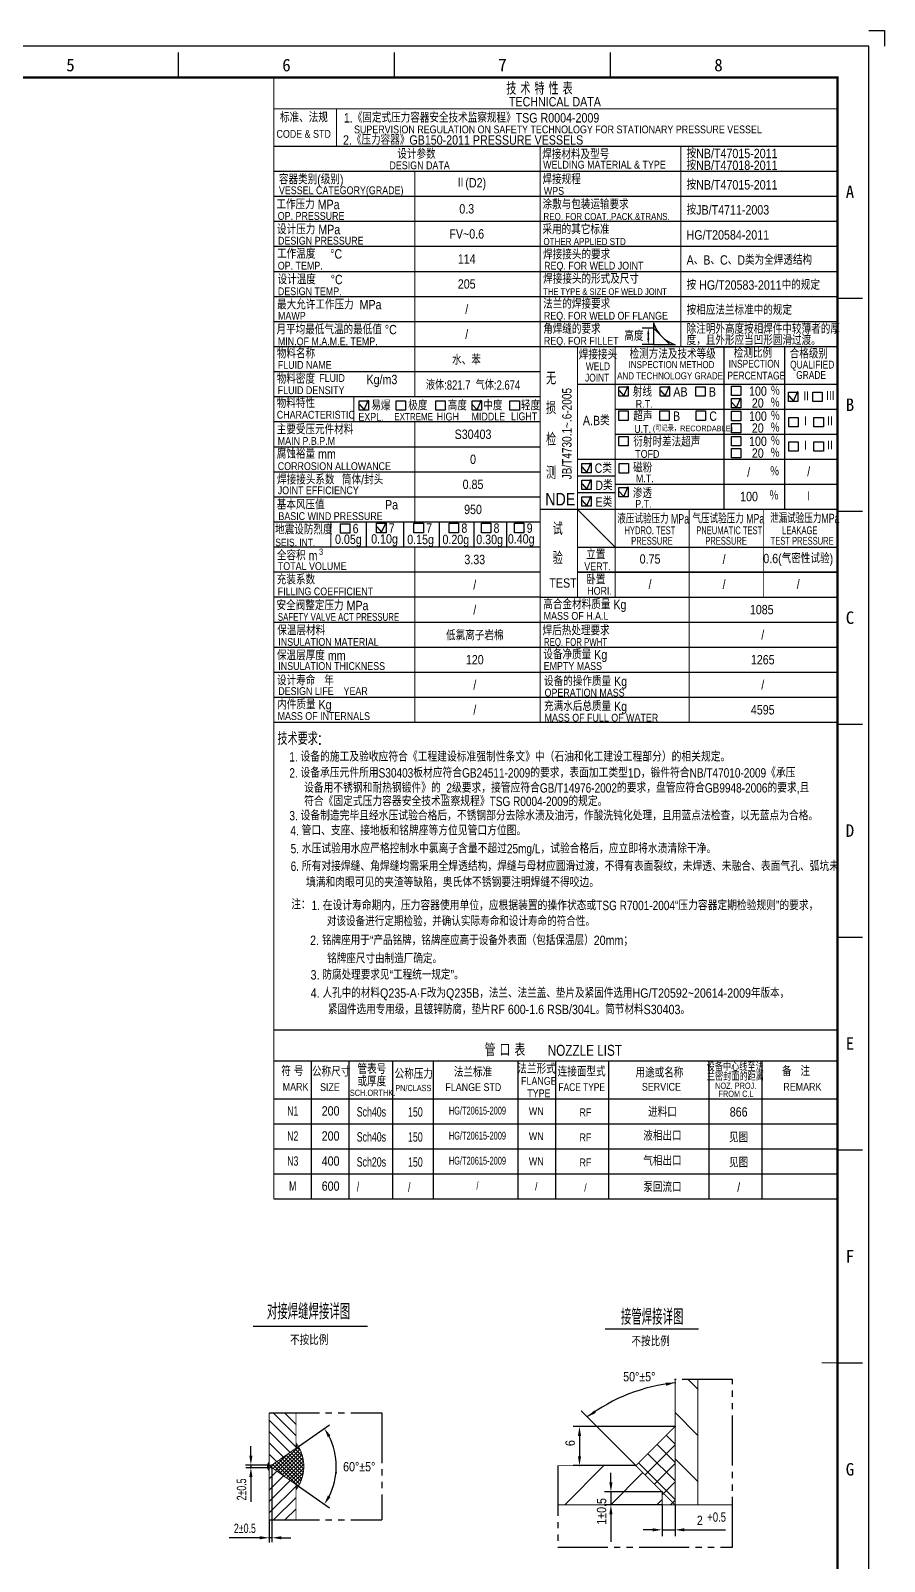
# Model space of a CAD drawing. Header units: millimetres. Extents: x 62822 to 63431, y -21038 to -20182.
# Drawn here: x 63158.1 to 63430.9, y -20671.4 to -20182.5 of the extents above; entities that cross this region are included whole.
import ezdxf
from ezdxf.enums import TextEntityAlignment as Align

# ---------------------------------------------------------------- set-up
doc = ezdxf.new("R2010")
doc.units = ezdxf.units.MM
doc.linetypes.add('DIVIDE-M', pattern=[26, 16, -2, 2, -2, 2, -2])
doc.layers.get('0').update_dxf_attribs({"color": 4})
for name, color, linetype in [('2', 1, 'Continuous'), ('_TCC_BORDER', 7, 'Continuous'), ('CDR_DWG1', 1, 'Continuous'), ('CDR_DWG2', 2, 'Continuous'), ('CDR_DWG4', 3, 'DIVIDE-M'), ('DIM', 4, 'Continuous'), ('TXT', 4, 'Continuous')]:
    doc.layers.add(name, color=color, linetype=linetype)
doc.styles.add('_win_tcc_fshz', font='SIMFANG.TTF', dxfattribs={"width": 0.9})
doc.styles.add('HZ', font='tcc_simp.shx', dxfattribs={"width": 0.85, "bigfont": 'tcc_hzdx.shx'})
doc.styles.add('HZD', font='tcc_simp.shx', dxfattribs={"width": 0.85, "bigfont": 'tcc_hzdx.shx'})
doc.styles.add('SBHZ', font='tcc_simp.shx', dxfattribs={"width": 0.85, "bigfont": 'tcc_hzdx.shx'})

# ---------------------------------------------------------------- blocks, each defined once
blk = doc.blocks.new('_TCCDWGBORDER01V2A100_594x841')
at = {"color": 7, "linetype": 'Continuous'}
for p, q in [((373.5, 831), (373.5, 839)), ((442.5, 831), (442.5, 839)), ((511.5, 831), (511.5, 839)), ((584, 760.5), (592, 760.5)), ((584, 692.5), (592, 692.5)), ((584, 624.5), (592, 624.5)), ((584, 556.5), (592, 556.5)), ((584, 488.5), (592, 488.5)), ((584, 420.5), (592, 420.5))]:
    blk.add_line(p, q, dxfattribs=at)
blk.add_lwpolyline([(594, 846), (599, 846), (599, 841)], dxfattribs=at)
blk.add_lwpolyline([(0, 0), (594, 0), (594, 841), (0, 841)], close=True, dxfattribs=at)
at = {"color": 4, "linetype": 'Continuous', "const_width": 0.8}
blk.add_lwpolyline([(25, 10), (584, 10), (584, 831), (25, 831)], close=True, dxfattribs=at)
at = {"color": 4, "linetype": 'Continuous', "const_width": 0.4}
blk.add_lwpolyline([(579, 420.5), (592, 420.5)], dxfattribs=at)
at = {"color": 7, "style": '_win_tcc_fshz'}
for s, p in [('5', (339, 835)), ('6', (408, 835)), ('7', (477, 835)), ('8', (546, 835)), ('A', (588, 794.5)), ('B', (588, 726.5)), ('C', (588, 658.5)), ('D', (588, 590.5)), ('E', (588, 522.5)), ('F', (588, 454.5)), ('G', (588, 386.5))]:
    blk.add_text(s, height=4, dxfattribs=at).set_placement(p, align=Align.MIDDLE_CENTER)
at = {"color": 1, "style": '_win_tcc_fshz', "flags": 8}
for tag, p in [('CODE_MARK', (20, 10)), ('FILE_NAME', (-6, 0))]:
    blk.add_attdef(tag, p, '', height=4, rotation=90, dxfattribs=at)
blk.add_attdef('USER_NAME', (0, -10), '', height=4, dxfattribs=at)
at = {"color": 1, "style": '_win_tcc_fshz', "flags": 9}
blk.add_attdef('BORDER_SIZE', text='', height=4, dxfattribs=at).set_placement((594, -10), align=Align.RIGHT)

msp = doc.modelspace()

# ---------------------------------------------------------------- linework, layer by layer
for p, q in [((63332.87, -20335.5), (63344.87, -20347.5)), ((63235.87, -20501.64), (63415.87, -20501.64)), ((63415.87, -20511.64), (63235.87, -20511.64)), ((63247.87, -20555.64), (63247.87, -20511.64)), ((63259.87, -20555.64), (63259.87, -20511.64)), ((63273.87, -20555.64), (63273.87, -20511.64)), ((63286.87, -20555.64), (63286.87, -20511.64)), ((63313.87, -20555.64), (63313.87, -20511.64)), ((63325.87, -20555.64), (63325.87, -20511.64)), ((63342.87, -20555.64), (63342.87, -20511.64)), ((63374.87, -20555.64), (63374.87, -20511.64)), ((63391.87, -20555.64), (63391.87, -20511.64)), ((63235.87, -20523.64), (63415.87, -20523.64)), ((63235.87, -20531.64), (63415.87, -20531.64)), ((63235.87, -20539.64), (63415.87, -20539.64)), ((63235.87, -20547.64), (63415.87, -20547.64)), ((63235.87, -20555.64), (63415.87, -20555.64)), ((63368.2, -20613.34), (63371.3, -20616.44)), ((63242.91, -20634.89), (63234.38, -20626.36)), ((63235.64, -20624), (63242.91, -20631.27)), ((63242.91, -20627.65), (63239.26, -20624)), ((63334.02, -20623.35), (63351.51, -20640.84)), ((63371.3, -20631.17), (63364.01, -20623.88)), ((63234.38, -20629.98), (63241, -20636.6)), ((63242.96, -20635.23), (63253.6, -20627.78)), ((63363.94, -20628.34), (63331.47, -20628.34)), ((63333.47, -20631.34), (63333.47, -20637.83)), ((63364.01, -20633.94), (63361.2, -20631.14)), ((63228.5, -20637.64), (63228.5, -20634.64)), ((63238.87, -20638.09), (63234.38, -20633.6)), ((63243.6, -20634.97), (63236.32, -20642.25)), ((63237.03, -20642.75), (63244, -20635.78)), ((63244.4, -20636.6), (63237.74, -20643.25)), ((63245.28, -20641.84), (63240.43, -20637)), ((63241.14, -20636.5), (63245.35, -20640.71)), ((63245.09, -20639.24), (63241.85, -20636)), ((63242.56, -20635.51), (63244.83, -20637.77)), ((63242.91, -20634.46), (63243.21, -20634.16)), ((63243.96, -20635.7), (63242.91, -20634.65)), ((63364.01, -20634.22), (63354.45, -20643.78)), ((63364.01, -20645.73), (63355.31, -20637.03)), ((63358.26, -20634.09), (63364.01, -20639.84)), ((63234.32, -20640.64), (63226.82, -20640.64)), ((63234.32, -20641.49), (63226.91, -20641.49)), ((63228.5, -20640.64), (63228.5, -20641.49)), ((63234.38, -20640.58), (63233.77, -20641.18)), ((63234.38, -20641.81), (63233.77, -20641.2)), ((63234.38, -20640.6), (63233.97, -20640.19)), ((63234.38, -20641.78), (63234.06, -20642.11)), ((63234.38, -20637.22), (63236.74, -20639.58)), ((63235.37, -20641.59), (63234.42, -20640.64)), ((63236.2, -20639.96), (63234.67, -20641.49)), ((63235.23, -20641.49), (63235.23, -20665.29)), ((63235.46, -20640.48), (63239.39, -20644.41)), ((63235.61, -20641.76), (63240.23, -20637.14)), ((63243.52, -20647.33), (63236.17, -20639.98)), ((63236.88, -20639.48), (63243.92, -20646.52)), ((63244.31, -20645.71), (63237.59, -20638.99)), ((63238.3, -20638.49), (63244.71, -20644.89)), ((63238.45, -20643.75), (63244.77, -20637.43)), ((63244.91, -20643.89), (63239.01, -20637.99)), ((63244.95, -20638.45), (63239.16, -20644.24)), ((63239.72, -20637.5), (63245.09, -20642.87)), ((63239.87, -20644.74), (63245.13, -20639.48)), ((63245.32, -20640.5), (63240.58, -20645.24)), ((63241.29, -20645.73), (63245.3, -20641.73)), ((63341.24, -20640.84), (63328.74, -20653.34)), ((63351.45, -20640.83), (63331.47, -20640.83)), ((63352.36, -20639.98), (63364.01, -20651.62)), ((63357.39, -20646.72), (63364.01, -20640.11)), ((63364.01, -20638.61), (63371.3, -20645.9)), ((63228.5, -20644.49), (63228.5, -20647.49)), ((63236.82, -20642.6), (63234.38, -20645.04)), ((63234.38, -20648.66), (63238.95, -20644.09)), ((63241.08, -20645.58), (63234.38, -20652.28)), ((63245.04, -20643.19), (63242, -20646.23)), ((63242.71, -20646.73), (63244.77, -20644.66)), ((63343.47, -20653.34), (63353.74, -20643.07)), ((63343.51, -20646.17), (63343.51, -20643.17)), ((63364.01, -20646), (63359.84, -20650.17)), ((63228.5, -20647.49), (63228.5, -20652.42)), ((63234.38, -20655.9), (63242.91, -20647.37)), ((63242.91, -20650.99), (63235.77, -20658.13)), ((63243.72, -20646.92), (63242.91, -20647.73)), ((63242.91, -20647.92), (63243.13, -20648.14)), ((63242.96, -20646.91), (63253.6, -20654.36)), ((63359.78, -20649.17), (63341.51, -20649.17)), ((63343.51, -20649.17), (63343.51, -20653.34)), ((63359.84, -20651.7), (63358.2, -20653.34)), ((63239.39, -20658.13), (63242.91, -20654.61)), ((63359.78, -20653.34), (63341.51, -20653.34)), ((63343.51, -20656.34), (63343.51, -20665.13)), ((63359.84, -20653.4), (63359.84, -20663.34)), ((63362.56, -20653.34), (63364.01, -20651.9)), ((63364.01, -20653.4), (63364.01, -20663.34)), ((63234.38, -20658.13), (63234.38, -20665.38)), ((63356.84, -20661.34), (63353.84, -20661.34)), ((63359.84, -20661.34), (63364.01, -20661.34)), ((63367.01, -20661.34), (63370.01, -20661.34)), ((63370.01, -20661.34), (63371.8, -20661.34)), ((63371.8, -20661.34), (63380.07, -20661.34)), ((63231.33, -20663.87), (63221.61, -20663.87)), ((63235.23, -20663.87), (63234.33, -20663.87)), ((63238.23, -20663.87), (63241.23, -20663.87))]:
    msp.add_line(p, q)
for centre, radius, start, end in [((63370.25, -20671.85), 57.85, 96.1916, 126.3729), ((63234.62, -20641.07), 21.17, 333.1262, 26.8736)]:
    msp.add_arc(centre, radius, start, end)
for p in [(63364.01, -20613.34), (63364.01, -20614.34), (63364.01, -20628.34), (63242.91, -20635.26), (63228.5, -20641.49), (63235.23, -20640.64), (63235.23, -20641.49), (63235.23, -20641.49), (63333.47, -20640.83), (63351.51, -20640.83), (63351.51, -20640.84), (63255.69, -20643.13), (63242.91, -20646.87), (63359.84, -20649.17), (63359.84, -20649.17), (63343.51, -20653.34), (63359.84, -20653.34), (63359.84, -20653.34), (63364.01, -20653.34), (63364.01, -20653.34), (63364.01, -20661.34), (63234.33, -20663.87)]:
    msp.add_point(p)
for points in [[(63360.96, -20614.36), (63361.14, -20615.34), (63364.01, -20614.34)], [(63338.71, -20624.01), (63338.15, -20623.18), (63335.94, -20625.27)], [(63253.08, -20631.75), (63253.94, -20631.24), (63251.96, -20628.92)], [(63332.97, -20631.34), (63333.97, -20631.34), (63333.47, -20628.34)], [(63229, -20637.64), (63228, -20637.64), (63228.5, -20640.64)], [(63228, -20644.49), (63229, -20644.49), (63228.5, -20641.49)], [(63333.97, -20637.83), (63332.97, -20637.83), (63333.47, -20640.83)], [(63344.01, -20646.17), (63343.01, -20646.17), (63343.51, -20649.17)], [(63253.94, -20650.89), (63253.08, -20650.38), (63251.96, -20653.21)], [(63343.01, -20656.34), (63344.01, -20656.34), (63343.51, -20653.34)], [(63356.84, -20660.84), (63356.84, -20661.84), (63359.84, -20661.34)], [(63367.01, -20661.84), (63367.01, -20660.84), (63364.01, -20661.34)], [(63231.33, -20663.37), (63231.33, -20664.37), (63234.33, -20663.87)], [(63238.23, -20664.37), (63238.23, -20663.37), (63235.23, -20663.87)]]:
    msp.add_solid(points)
at = {"layer": '2', "const_width": 0.3}
for points in [[(63364.01, -20653.34), (63364.01, -20613.34)], [(63371.3, -20653.34), (63371.3, -20613.34)], [(63234.38, -20624), (63234.38, -20640.64)], [(63242.91, -20635.26), (63242.91, -20624)], [(63351.51, -20640.84), (63364.01, -20628.34)], [(63235.23, -20640.64), (63242.91, -20635.26)], [(63234.38, -20640.64), (63235.23, -20640.64)], [(63234.38, -20641.49), (63234.38, -20640.64)], [(63234.38, -20641.49), (63235.23, -20641.49)], [(63234.38, -20658.13), (63234.38, -20641.49)], [(63235.23, -20641.49), (63242.91, -20646.87)], [(63351.51, -20640.84), (63326.51, -20640.84)], [(63359.84, -20649.17), (63351.51, -20640.84)], [(63242.91, -20646.87), (63242.91, -20658.13)], [(63352.82, -20642.15), (63364.01, -20653.34)], [(63359.84, -20653.34), (63359.84, -20649.17)], [(63326.51, -20653.34), (63359.84, -20653.34)], [(63326.51, -20653.34), (63382.3, -20653.34)]]:
    msp.add_lwpolyline(points, dxfattribs=at)
for points in [[(63242.91, -20648.58, 0.333333), (63242.91, -20633.56, 0.333333)], [(63234.38, -20639.61, 0.419134), (63234.38, -20642.52, 0.419134)]]:
    msp.add_lwpolyline(points, format="xyb", dxfattribs=at)
at = {"layer": 'CDR_DWG1'}
for p in [(63234.33, -20641.49), (63234.38, -20640.64), (63234.38, -20641.49)]:
    msp.add_point(p, dxfattribs=at)
at = {"layer": 'CDR_DWG2'}
for p, q in [((63229.25, -20596.32), (63265.76, -20596.32)), ((63341.68, -20597.09), (63371.45, -20597.09))]:
    msp.add_line(p, q, dxfattribs=at)
at = {"layer": 'CDR_DWG4'}
for p, q in [((63382.3, -20613.34), (63364.01, -20613.34)), ((63382.3, -20666.83), (63382.3, -20613.34)), ((63234.38, -20624), (63270.33, -20624)), ((63270.33, -20624), (63270.33, -20658.13)), ((63326.51, -20640.84), (63326.51, -20666.83)), ((63234.38, -20658.13), (63270.33, -20658.13)), ((63326.51, -20666.83), (63382.3, -20666.83))]:
    msp.add_line(p, q, dxfattribs=at)
at = {"layer": 'DIM'}
for p, q in [((63415.87, -20219.5), (63235.87, -20219.5)), ((63415.87, -20227.5), (63235.87, -20227.5)), ((63415.87, -20235.5), (63235.87, -20235.5)), ((63415.87, -20243.5), (63235.87, -20243.5)), ((63415.87, -20251.5), (63235.87, -20251.5)), ((63415.87, -20259.5), (63235.87, -20259.5)), ((63415.87, -20267.5), (63235.87, -20267.5)), ((63415.87, -20275.5), (63235.87, -20275.5)), ((63357.02, -20277.51), (63353.44, -20277.51)), ((63355.44, -20279.51), (63355.44, -20280.8)), ((63357.08, -20275.8), (63357.08, -20282.8)), ((63357.08, -20277.51), (63362.37, -20282.8)), ((63320.87, -20283.5), (63235.87, -20283.5)), ((63415.87, -20283.5), (63235.87, -20283.5)), ((63415.87, -20283.5), (63320.87, -20283.5)), ((63357.02, -20282.8), (63353.44, -20282.8)), ((63357.08, -20282.8), (63364.08, -20282.8)), ((63376.41, -20283.5), (63372.84, -20283.5)), ((63376.48, -20283.5), (63383.48, -20283.5)), ((63379.55, -20283.5), (63379.55, -20335.5)), ((63398.95, -20283.5), (63398.95, -20335.5)), ((63320.87, -20291.5), (63235.87, -20291.5)), ((63320.87, -20299.5), (63235.87, -20299.5)), ((63415.87, -20295.5), (63332.87, -20295.5)), ((63415.87, -20303.5), (63344.87, -20303.5)), ((63320.87, -20307.5), (63235.87, -20307.5)), ((63320.87, -20307.5), (63235.87, -20307.5)), ((63415.87, -20311.5), (63344.87, -20311.5)), ((63320.87, -20315.5), (63235.87, -20315.5)), ((63320.87, -20323.5), (63235.87, -20323.5)), ((63415.87, -20319.5), (63332.87, -20319.5)), ((63344.87, -20324.83), (63332.87, -20324.83)), ((63415.87, -20327.5), (63344.87, -20327.5)), ((63320.87, -20331.5), (63235.87, -20331.5)), ((63320.87, -20331.5), (63235.87, -20331.5)), ((63344.87, -20330.17), (63332.87, -20330.17)), ((63415.87, -20335.5), (63320.87, -20335.5)), ((63320.87, -20339.5), (63235.87, -20339.5)), ((63265.37, -20339.5), (63265.37, -20347.5)), ((63277.29, -20339.5), (63277.29, -20347.5)), ((63288.68, -20339.5), (63288.68, -20347.5)), ((63299.69, -20339.5), (63299.69, -20347.5)), ((63310.1, -20339.5), (63310.1, -20347.5)), ((63320.87, -20347.5), (63235.87, -20347.5)), ((63332.87, -20347.5), (63415.87, -20347.5)), ((63320.87, -20355.5), (63235.87, -20355.5)), ((63415.87, -20355.5), (63332.87, -20355.5)), ((63415.87, -20355.5), (63332.87, -20355.5)), ((63332.87, -20355.5), (63415.87, -20355.5)), ((63320.87, -20363.5), (63235.87, -20363.5)), ((63320.87, -20363.5), (63415.87, -20363.5)), ((63415.87, -20371.5), (63235.87, -20371.5)), ((63320.87, -20371.5), (63235.87, -20371.5)), ((63415.87, -20379.5), (63235.87, -20379.5)), ((63320.87, -20379.5), (63235.87, -20379.5)), ((63415.87, -20387.5), (63235.87, -20387.5)), ((63415.87, -20395.5), (63235.87, -20395.5)), ((63415.87, -20403.5), (63235.87, -20403.5))]:
    msp.add_line(p, q, dxfattribs=at)
at = {"layer": 'DIM', "const_width": 0.3}
for points in [[(63235.87, -20197.5), (63235.87, -20447.5)], [(63415.87, -20455.5), (63415.87, -20197.5)], [(63255.87, -20207.5), (63255.87, -20219.5)], [(63235.87, -20219.5), (63235.87, -20555.64)], [(63320.87, -20219.5), (63320.87, -20403.5)], [(63365.87, -20219.5), (63365.87, -20283.5)], [(63280.87, -20227.5), (63280.87, -20299.5)], [(63332.87, -20283.5), (63332.87, -20363.5)], [(63344.87, -20283.5), (63344.87, -20363.5)], [(63261.38, -20299.5), (63261.38, -20307.5)], [(63280.87, -20307.5), (63280.87, -20339.5)], [(63368.53, -20335.5), (63368.53, -20363.5)], [(63392.2, -20335.5), (63392.2, -20363.5)], [(63254.05, -20339.54), (63254.05, -20347.54)], [(63280.87, -20347.5), (63280.87, -20403.5)], [(63368.53, -20355.5), (63368.53, -20403.5)]]:
    msp.add_lwpolyline(points, dxfattribs=at)
at = {"layer": 'DIM'}
for points in [[(63415.87, -20197.5, 0.3, 0.3, 0), (63235.87, -20197.5, 0.3, 0.3, 0)], [(63415.87, -20207.5, 0.3, 0.3, 0), (63235.87, -20207.5, 0.3, 0.3, 0)]]:
    msp.add_lwpolyline(points, format="xyseb", dxfattribs=at)
for points in [[(63349.04, -20296.23), (63349.04, -20299.23), (63346.04, -20299.23), (63346.04, -20296.23)], [(63362.25, -20296.23), (63362.25, -20299.23), (63359.25, -20299.23), (63359.25, -20296.23)], [(63373.59, -20296.23), (63373.59, -20299.23), (63370.59, -20299.23), (63370.59, -20296.23)], [(63384.99, -20296.08), (63384.99, -20299.08), (63381.99, -20299.08), (63381.99, -20296.08)], [(63403.22, -20298), (63403.22, -20301), (63400.22, -20301), (63400.22, -20298)], [(63410.97, -20298), (63410.97, -20301), (63407.97, -20301), (63407.97, -20298)], [(63266.1, -20300.72), (63266.1, -20303.72), (63263.1, -20303.72), (63263.1, -20300.72)], [(63277.86, -20300.72), (63277.86, -20303.72), (63274.86, -20303.72), (63274.86, -20300.72)], [(63290.58, -20300.72), (63290.58, -20303.72), (63287.58, -20303.72), (63287.58, -20300.72)], [(63302.16, -20300.72), (63302.16, -20303.72), (63299.16, -20303.72), (63299.16, -20300.72)], [(63314.26, -20300.72), (63314.26, -20303.72), (63311.26, -20303.72), (63311.26, -20300.72)], [(63349.03, -20303.99), (63349.03, -20306.99), (63346.03, -20306.99), (63346.03, -20303.99)], [(63362.16, -20303.99), (63362.16, -20306.99), (63359.16, -20306.99), (63359.16, -20303.99)], [(63373.75, -20303.99), (63373.75, -20306.99), (63370.75, -20306.99), (63370.75, -20303.99)], [(63384.99, -20304.08), (63384.99, -20307.08), (63381.99, -20307.08), (63381.99, -20304.08)], [(63385.03, -20299.95), (63385.03, -20302.95), (63382.03, -20302.95), (63382.03, -20299.95)], [(63385.03, -20307.95), (63385.03, -20310.95), (63382.03, -20310.95), (63382.03, -20307.95)], [(63403.33, -20306.05), (63403.33, -20309.05), (63400.33, -20309.05), (63400.33, -20306.05)], [(63411.38, -20306.05), (63411.38, -20309.05), (63408.38, -20309.05), (63408.38, -20306.05)], [(63349.03, -20312.15), (63349.03, -20315.15), (63346.03, -20315.15), (63346.03, -20312.15)], [(63384.99, -20312.1), (63384.99, -20315.1), (63381.99, -20315.1), (63381.99, -20312.1)], [(63403.33, -20313.8), (63403.33, -20316.8), (63400.33, -20316.8), (63400.33, -20313.8)], [(63411.38, -20313.8), (63411.38, -20316.8), (63408.38, -20316.8), (63408.38, -20313.8)], [(63385.03, -20315.97), (63385.03, -20318.97), (63382.03, -20318.97), (63382.03, -20315.97)], [(63337.21, -20320.73), (63337.21, -20323.73), (63334.21, -20323.73), (63334.21, -20320.73)], [(63349.11, -20320.8), (63349.11, -20323.8), (63346.11, -20323.8), (63346.11, -20320.8)], [(63337.21, -20326.07), (63337.21, -20329.07), (63334.21, -20329.07), (63334.21, -20326.07)], [(63349.02, -20328.44), (63349.02, -20331.44), (63346.02, -20331.44), (63346.02, -20328.44)], [(63337.21, -20331.4), (63337.21, -20334.4), (63334.21, -20334.4), (63334.21, -20331.4)], [(63260.1, -20339.98), (63260.1, -20342.98), (63257.1, -20342.98), (63257.1, -20339.98)], [(63271.66, -20339.86), (63271.66, -20342.86), (63268.66, -20342.86), (63268.66, -20339.86)], [(63283.6, -20339.86), (63283.6, -20342.86), (63280.6, -20342.86), (63280.6, -20339.86)], [(63294.85, -20339.86), (63294.85, -20342.86), (63291.85, -20342.86), (63291.85, -20339.86)], [(63305.12, -20339.86), (63305.12, -20342.86), (63302.12, -20342.86), (63302.12, -20339.86)], [(63315.72, -20339.86), (63315.72, -20342.86), (63312.72, -20342.86), (63312.72, -20339.86)]]:
    msp.add_lwpolyline(points, close=True, dxfattribs=at)
for points in [[(63346.11, -20297.4), (63347.63, -20299.11), (63349.05, -20295.93)], [(63359.32, -20297.4), (63360.84, -20299.11), (63362.26, -20295.93)], [(63382.06, -20301.12), (63383.58, -20302.83), (63385, -20299.65)], [(63400.29, -20299.16), (63401.81, -20300.88), (63403.24, -20297.7)], [(63263.17, -20301.89), (63264.69, -20303.61), (63266.12, -20300.43)], [(63299.23, -20301.89), (63300.75, -20303.61), (63302.17, -20300.43)], [(63334.28, -20321.9), (63335.8, -20323.62), (63337.22, -20320.43)], [(63334.28, -20327.23), (63335.8, -20328.95), (63337.22, -20325.77)], [(63346.09, -20329.61), (63347.61, -20331.33), (63349.04, -20328.15)], [(63334.28, -20332.57), (63335.8, -20334.28), (63337.22, -20331.1)], [(63268.72, -20341.02), (63270.24, -20342.74), (63271.67, -20339.56)]]:
    msp.add_lwpolyline(points, dxfattribs=at)
msp.add_arc((63367.33, -20272.55), 10.76, 197.6113, 252.3887, dxfattribs=at)
for points in [[(63355.11, -20279.51), (63355.78, -20279.51), (63355.44, -20277.51)], [(63355.11, -20280.8), (63355.78, -20280.8), (63355.44, -20282.8)]]:
    msp.add_solid(points, dxfattribs=at)

# ---------------------------------------------------------------- block references
at = {"layer": '_TCC_BORDER'}
msp.add_blockref('_TCCDWGBORDER01V2A100_594x841', (62831.87, -21028.5), dxfattribs=at)

# ---------------------------------------------------------------- texts
for s, height, style, width, p in [('1. 设备的施工及验收应符合《工程建设标准强制性条文》中（石油和化工建设工程部分）的相关规定。', 3, 'SBHZ', 0.8, (63240.78, -20415.94)), ('2. 设备承压元件所用S30403板材应符合GB24511-2009的要求，表面加工类型1D，锻件符合NB/T47010-2009《承压', 3, 'SBHZ', 0.8, (63240.78, -20421.07)), ('符合《固定式压力容器安全技术监察规程》TSG R0004-2009的规定。', 3, 'SBHZ', 0.8, (63245.48, -20430.17)), ('设备用不锈钢和耐热钢锻件》的_2级要求，接管应符合GB/T14976-2002的要求，盘管应符合GB9948-2006的要求,且', 3, 'SBHZ', 0.8, (63245.48, -20425.87)), ('3. 设备制造完毕且经水压试验合格后，不锈钢部分去除水渍及油污，作酸洗钝化处理，且用蓝点法检查，以无蓝点为合格。', 3, 'SBHZ', 0.8, (63240.81, -20434.75)), ('4. 管口、支座、接地板和铭牌座等方位见管口方位图。', 3, 'SBHZ', 0.8, (63241.12, -20439.51)), ('6. 所有对接焊缝、角焊缝均需采用全焊透结构，焊缝与母材应圆滑过渡，不得有表面裂纹，未焊透、未融合、表面气孔、弧坑未', 3, 'HZD', 0.8, (63241.2, -20450.89)), ('填满和肉眼可见的夹渣等缺陷，奥氏体不锈钢要注明焊缝不得咬边。', 3, 'HZD', 0.8, (63246.11, -20456.03)), ('注：', 3, 'SBHZ', 0.85, (63241.41, -20463.11)), ('1. 在设计寿命期内，压力容器使用单位，应根据装置的操作状态或TSG R7001-2004“压力容器定期检验规则”的要求，', 3, 'SBHZ', 0.8, (63247.89, -20463.42)), ('对该设备进行定期检验，并确认实际寿命和设计寿命的符合性。', 3, 'SBHZ', 0.85, (63252.76, -20468.49)), ('2. 铭牌座用于“产品铭牌，铭牌座应高于设备外表面（包括保温层）20mm；', 3, 'SBHZ', 0.85, (63247.41, -20474.55)), ('铭牌座尺寸由制造厂确定。', 3, 'SBHZ', 0.85, (63252.85, -20480.39)), ('3. 防腐处理要求见“工程统一规定”。', 3, 'SBHZ', 0.85, (63247.57, -20485.58)), ('管 口 表', 4, 'SBHZ', 0.9, (63303.2, -20510.05)), ('NOZZLE LIST ', 3.5, 'SBHZ', 0.8, (63323.32, -20509.94)), ('符 号', 3, 'SBHZ', 0.85, (63238.23, -20516.38)), ('公称尺寸', 3, 'SBHZ', 0.85, (63248.03, -20516.53)), ('管表号', 3, 'SBHZ', 0.85, (63262.55, -20515.7)), ('公称压力', 3, 'SBHZ', 0.85, (63274.41, -20517.25)), ('备   注', 3, 'SBHZ', 0.85, (63398.16, -20516.38)), ('MARK', 2.5, 'SBHZ', 0.85, (63238.67, -20521.09)), ('SIZE', 2.5, 'SBHZ', 0.85, (63250.6, -20521.2)), ('或厚度', 3, 'SBHZ', 0.85, (63262.55, -20519.66)), ('PN/CLASS', 2, 'SBHZ', 0.8, (63274.64, -20521.22)), ('FLANGE STD', 2.5, 'SBHZ', 0.85, (63290.64, -20521.2)), ('FLANGE', 2.5, 'SBHZ', 0.85, (63314.8, -20519.2)), ('FACE TYPE ', 2.5, 'SBHZ', 0.8, (63326.75, -20521.2)), ('SERVICE', 2.5, 'SBHZ', 0.85, (63353.4, -20521.09)), ('NOZ. PROJ.', 2, 'SBHZ', 0.85, (63376.79, -20520.49)), ('REMARK', 2.5, 'SBHZ', 0.85, (63398.6, -20521.09)), ('SCH.ORTHK.', 2, 'SBHZ', 0.85, (63260.12, -20522.75)), ('TYPE', 2.5, 'SBHZ', 0.85, (63316.79, -20523.15)), ('FROM C.L', 2, 'SBHZ', 0.85, (63377.86, -20523.07)), ('Sch40s', 3, 'SBHZ', 0.7, (63262.31, -20529.33)), ('150', 3, 'SBHZ', 0.7, (63278.7, -20529.37)), ('Sch40s', 3, 'SBHZ', 0.7, (63262.31, -20537.33)), ('150', 3, 'SBHZ', 0.7, (63278.7, -20537.37)), ('Sch20s', 3, 'SBHZ', 0.7, (63262.31, -20545.33)), ('150', 3, 'SBHZ', 0.7, (63278.7, -20545.37)), ('/', 3, 'SBHZ', 0.7, (63262.31, -20553.33)), ('/', 3, 'SBHZ', 0.7, (63278.7, -20553.37)), ('+0.5', 3, 'SBHZ', 0.75, (63374.32, -20658.75))]:
    msp.add_text(s, height=height, dxfattribs=dict(style=style, width=width)).set_placement(p)
at = {"style": 'SBHZ'}
for s, height, width, p in [('法兰标准', 3, 0.85, (63299.46, -20514.92)), ('用途或名称', 3, 0.85, (63359, -20515.08)), ('N1', 3, 0.7, (63241.87, -20527.54)), ('200', 3, 0.85, (63253.97, -20527.54)), ('HG/T20615-2009', 2.5, 0.65, (63300.87, -20527.39)), ('WN', 2.5, 0.85, (63319.66, -20527.62)), ('RF', 2.5, 0.85, (63335.37, -20527.98)), ('进料口', 3, 0.85, (63359.98, -20527.64)), ('866', 3, 0.85, (63384.32, -20527.87)), ('N2', 3, 0.7, (63241.87, -20535.54)), ('200', 3, 0.85, (63253.97, -20535.54)), ('HG/T20615-2009', 2.5, 0.65, (63300.87, -20535.39)), ('WN', 2.5, 0.85, (63319.66, -20535.62)), ('液相出口', 3, 0.85, (63359.98, -20535.26)), ('见图', 3, 0.85, (63384.32, -20535.87)), ('RF', 2.5, 0.85, (63335.37, -20535.98)), ('N3', 3, 0.7, (63241.87, -20543.54)), ('400', 3, 0.85, (63253.97, -20543.54)), ('HG/T20615-2009', 2.5, 0.65, (63300.87, -20543.39)), ('WN', 2.5, 0.85, (63319.66, -20543.62)), ('RF', 2.5, 0.85, (63335.37, -20543.98)), ('气相出口', 3, 0.85, (63359.98, -20543.26)), ('见图', 3, 0.85, (63384.32, -20543.87)), ('M', 3, 0.7, (63241.87, -20551.54)), ('600', 3, 0.85, (63253.97, -20551.54)), ('/', 2.5, 0.65, (63300.87, -20551.39)), ('/', 2.5, 0.85, (63319.66, -20551.62)), ('/', 2.5, 0.85, (63335.37, -20551.98)), ('泵回流口', 3, 0.85, (63359.98, -20551.64)), ('/', 3, 0.85, (63384.32, -20551.87))]:
    msp.add_text(s, height=height, dxfattribs=dict(at, width=width)).set_placement(p, align=Align.MIDDLE)
for s, height, width, p in [('法兰形式', 3, 0.85, (63319.75, -20515.62)), ('连接面型式', 3, 0.85, (63334.16, -20516.54)), ('设备中心线至法', 2.5, 0.8, (63383.19, -20514.78)), ('兰密封面的距离', 2.5, 0.8, (63383.28, -20517.89))]:
    msp.add_text(s, height=height, dxfattribs=dict(at, width=width)).set_placement(p, align=Align.CENTER)
for s, style, width, p in [('50%%D%%P5%%d', 'SBHZ', 0.85, (63347.42, -20612.42)), ('60%%D%%P5%%d', 'SBHZ', 0.85, (63257.96, -20641.16)), ('2%%P0.5', 'HZ', 0.7, (63223.08, -20660.85)), ('2', 'SBHZ', 0.85, (63370.95, -20658.34))]:
    msp.add_text(s, height=3, dxfattribs=dict(style=style, width=width)).set_placement(p, align=Align.MIDDLE_LEFT)
for s, style, width, p in [('6', 'SBHZ', 0.85, (63330.47, -20634.59)), ('2%%P0.5', 'HZ', 0.7, (63225.5, -20651.94)), ('1%%P0.5', 'SBHZ', 0.85, (63340.51, -20659.7))]:
    msp.add_text(s, height=3, rotation=90, dxfattribs=dict(style=style, width=width)).set_placement(p, align=Align.MIDDLE_LEFT)
at = {"layer": 'CDR_DWG2', "style": 'HZ'}
for s, height, width, p in [('对接焊缝焊接详图', 5, 0.7, (63246.9, -20594.12)), ('接管焊接详图', 5, 0.7, (63356.68, -20595.85)), ('不按比例', 3, 0.85, (63247.13, -20602.27)), ('不按比例', 3, 0.85, (63356.21, -20602.68))]:
    msp.add_text(s, height=height, dxfattribs=dict(at, width=width)).set_placement(p, align=Align.CENTER)
at = {"layer": 'DIM', "style": 'SBHZ'}
for s, height, width, p in [('技 术 特 性 表', 4, 0.85, (63310.08, -20202.98)), ('TECHNICAL DATA', 3, 0.85, (63310.94, -20206.71)), ('标准、法规', 3, 0.85, (63237.78, -20211.77)), ('1.《固定式压力容器安全技术监察规程》TSG R0004-2009', 3, 0.85, (63258.2, -20211.85)), ('CODE & STD', 2.5, 0.85, (63236.68, -20216.73)), ('2.《压力容器》GB150-2011 PRESSURE VESSELS', 3, 0.85, (63257.93, -20218.93)), ('SUPERVISION REGULATION ON SAFETY TECHNOLOGY FOR STATIONARY PRESSURE VESSEL', 2.5, 0.85, (63261.45, -20215.31)), ('设计参数', 3, 0.85, (63275.28, -20223.44)), ('焊接材料及型号', 3, 0.85, (63321.57, -20223.55)), ('按NB/T47015-2011', 3, 0.85, (63367.69, -20223.24)), ('DESIGN DATA', 2.5, 0.85, (63272.76, -20226.78)), ('WELDING MATERIAL & TYPE', 2.5, 0.85, (63321.86, -20226.56)), ('按NB/T47018-2011', 3, 0.85, (63367.69, -20227)), ('容器类别(级别)', 3, 0.85, (63237.45, -20231.55)), ('Ⅱ(D2)', 3, 0.85, (63293.95, -20232.6)), ('焊接规程', 3, 0.85, (63321.65, -20231.53)), ('按NB/T47015-2011', 3, 0.85, (63367.69, -20233.25)), ('VESSEL CATEGORY(GRADE)', 2.5, 0.85, (63237.45, -20234.75)), ('WPS', 2.5, 0.85, (63322.07, -20234.94)), ('工作压力 MPa', 3, 0.85, (63236.65, -20239.53)), ('OP. PRESSURE', 2.5, 0.85, (63237.07, -20242.94)), ('涂敷与包装运输要求', 3, 0.85, (63321.65, -20239.53)), ('REQ. FOR COAT.,PACK.&TRANS.', 2.25, 0.85, (63321.95, -20243)), ('按JB/T4711-2003', 3, 0.85, (63367.69, -20241.25)), ('设计压力 MPa', 3, 0.85, (63236.85, -20247.52)), ('采用的其它标准', 3, 0.85, (63321.65, -20247.53)), ('DESIGN PRESSURE', 2.5, 0.85, (63237.17, -20250.84)), ('OTHER APPLIED STD', 2.25, 0.85, (63321.95, -20251)), ('HG/T20584-2011', 3, 0.85, (63367.69, -20249.25)), ('工作温度     °C', 3, 0.85, (63236.86, -20255.32)), ('焊接接头的要求', 3, 0.85, (63321.85, -20255.52)), ('A、B、C、D类为全焊透结构', 3, 0.85, (63367.69, -20257.25)), ('设计温度     °C', 3, 0.85, (63237.01, -20263.5)), ('OP. TEMP.', 2.5, 0.85, (63237.09, -20258.82)), ('焊接接头的形式及尺寸', 3, 0.85, (63321.86, -20263.32)), ('REQ. FOR WELD JOINT', 2.5, 0.85, (63322.17, -20258.84)), ('DESIGN TEMP.', 2.5, 0.85, (63237.12, -20267)), ('THE TYPE & SIZE OF WELD JOINT', 2.125, 0.85, (63321.91, -20266.92)), ('按 HG/T20583-2011中的规定', 3, 0.85, (63367.69, -20265.25)), ('最大允许工作压力  MPa', 3, 0.85, (63236.85, -20271.52)), ('法兰的焊接要求', 3, 0.85, (63321.86, -20271.32)), ('按相应法兰标准中的规定', 3, 0.85, (63367.69, -20273.25)), ('MAWP', 2.5, 0.85, (63237.17, -20274.84)), ('REQ. FOR WELD OF FLANGE', 2.5, 0.85, (63322.09, -20274.82)), ('月平均最低气温的最低值 °C', 3, 0.85, (63236.68, -20279.5)), ('角焊缝的要求', 3, 0.85, (63321.86, -20279.32)), ('度，且外形应当凹形圆滑过渡。', 3, 0.85, (63367.69, -20282.91)), ('除注明外高度按相焊件中较薄者的厚', 3, 0.85, (63367.69, -20279.32)), ('物料名称', 3, 0.85, (63236.79, -20287.2)), ('MIN.OF M.A.M.E. TEMP.', 2.5, 0.85, (63237.12, -20283)), ('REQ. FOR FILLET', 2.5, 0.85, (63322.09, -20282.82)), ('焊接接头', 3, 0.85, (63333.25, -20287.5)), ('检测方法及技术等级', 3, 0.85, (63349.48, -20287.32)), ('检测比例', 3, 0.85, (63382.74, -20286.98)), ('合格级别', 3, 0.85, (63400.61, -20287.22)), ('FLUID NAME', 2.5, 0.85, (63237.1, -20290.52)), ('WELD', 2.5, 0.8, (63335.5, -20290.95)), ('INSPECTION METHOD', 2.25, 0.85, (63349.15, -20290.3)), ('INSPECTION', 2.5, 0.8, (63381.12, -20290.15)), ('QUALIFIED ', 2.5, 0.8, (63400.75, -20290.42)), ('物料密度', 3, 0.85, (63236.76, -20295.28)), ('FLUID ', 2.5, 0.85, (63250.32, -20294.7)), ('Kg/m3', 3, 0.85, (63265.43, -20295.43)), ('无', 4, 0.85, (63322.78, -20295.55)), ('JOINT', 2.5, 0.8, (63335.25, -20294.6)), ('AND TECHNOLOGY GRADE', 2.25, 0.85, (63345.49, -20293.87)), ('PERCENTAGE', 2.5, 0.8, (63380.72, -20293.93)), ('GRADE', 2.5, 0.8, (63402.71, -20293.74)), ('物料特性', 3, 0.85, (63236.75, -20303.05)), ('FLUID DENSITY', 2.5, 0.85, (63237.08, -20298.6)), ('射线', 3, 0.85, (63350.5, -20299.38)), ('AB', 3, 0.85, (63363.45, -20299.38)), ('B', 3, 0.85, (63374.79, -20299.38)), ('％', 3, 0.85, (63394.5, -20299.12)), ('Ⅱ', 3, 0.85, (63404.34, -20300.84)), ('Ⅲ', 3, 0.85, (63412.08, -20300.76)), ('CHARACTERISTIC', 2.5, 0.85, (63236.78, -20306.44)), ('EXPL.', 2.5, 0.85, (63262.84, -20307.11)), ('易爆', 3, 0.85, (63266.99, -20303.77)), ('极度', 3, 0.85, (63278.75, -20303.77)), ('HIGH', 2.5, 0.85, (63287.85, -20307.02)), ('高度', 3, 0.85, (63291.41, -20303.77)), ('MIDDLE', 2.5, 0.85, (63298.99, -20307.02)), ('中度', 3, 0.85, (63302.76, -20303.77)), ('LIGHT', 2.5, 0.85, (63311.62, -20306.94)), ('轻度', 3, 0.85, (63314.74, -20303.77)), ('损', 4, 0.85, (63322.78, -20305)), ('超声', 3, 0.85, (63350.66, -20307.21)), ('R.T.', 2.5, 0.85, (63351.44, -20302.97)), ('B', 3, 0.85, (63363.35, -20307.14)), ('C', 3, 0.85, (63374.94, -20307.14)), ('％', 3, 0.85, (63394.44, -20302.9)), ('％', 3, 0.85, (63394.5, -20307.12)), ('主要受压元件材料', 3, 0.85, (63236.76, -20311.41)), ('EXTREME', 2.25, 0.85, (63274.31, -20306.93)), ('A.B类', 3, 0.85, (63334.56, -20308.53)), ('U.T.', 2.5, 0.85, (63350.95, -20311)), ('(可记录，RECORDABLE)', 1.8, 0.85, (63356.89, -20310.45)), ('％', 3, 0.85, (63394.44, -20310.9)), ('Ⅰ', 3, 0.85, (63404.14, -20308.89)), ('Ⅱ', 3, 0.85, (63411.96, -20308.82)), ('MAIN P.B.P.M', 2.5, 0.85, (63237.08, -20314.8)), ('检', 4, 0.85, (63322.78, -20315.04)), ('衍射时差法超声', 3, 0.85, (63350.66, -20315.36)), ('％', 3, 0.85, (63394.5, -20315.14)), ('Ⅰ', 3, 0.85, (63404.14, -20316.64)), ('Ⅱ', 3, 0.85, (63411.96, -20316.57)), ('腐蚀裕量 mm', 3, 0.85, (63236.76, -20319.2)), ('TOFD', 2.5, 0.85, (63351.28, -20318.95)), ('％', 3, 0.85, (63394.44, -20318.92)), ('焊接接头系数 ', 3, 0.85, (63236.86, -20327.44)), ('CORROSION ALLOWANCE', 2.5, 0.85, (63237.08, -20322.86)), (' 筒体/封头', 3, 0.85, (63256.64, -20327.44)), ('测', 4, 0.85, (63322.78, -20325.7)), ('C类', 3, 0.85, (63338.3, -20323.74)), ('磁粉', 3, 0.85, (63350.6, -20323.63)), ('％', 3, 0.85, (63394.26, -20324.86)), ('JOINT EFFICIENCY', 2.5, 0.85, (63237.08, -20330.57)), ('D类', 3, 0.85, (63338.53, -20329.23)), ('渗透', 3, 0.85, (63350.51, -20331.78)), ('M.T.', 2.5, 0.85, (63351.49, -20326.79)), ('基本风压值', 3, 0.85, (63236.76, -20335.43)), ('Pa', 3, 0.85, (63271.35, -20335.43)), ('NDE', 4, 0.85, (63322.53, -20334.16)), ('E类', 3, 0.85, (63338.6, -20334.56)), ('P.T.', 2.5, 0.85, (63351.29, -20334.89)), ('％', 3, 0.85, (63394.07, -20332.55)), ('BASIC WIND PRESSURE', 2.5, 0.85, (63237.29, -20338.82)), ('液压试验压力 MPa', 3, 0.7, (63345.55, -20339.93)), ('气压试验压力 MPa', 3, 0.7, (63369.56, -20339.88)), ('泄漏试验压力MPa', 3, 0.7, (63394.36, -20339.79)), ('地震设防烈度', 3, 0.85, (63236.23, -20343.39)), ('0.05g', 3, 0.85, (63255.38, -20346.46)), ('6', 3, 0.85, (63260.99, -20343.03)), ('0.10g', 3, 0.85, (63266.93, -20346.34)), ('7', 3, 0.85, (63272.54, -20342.9)), ('0.15g', 3, 0.85, (63278.44, -20346.52)), ('7', 3, 0.85, (63284.48, -20342.9)), ('0.20g', 3, 0.85, (63289.7, -20346.52)), ('8', 3, 0.85, (63295.74, -20342.9)), ('0.30g', 3, 0.85, (63300.5, -20346.52)), ('8', 3, 0.85, (63306.01, -20342.9)), ('0.40g', 3, 0.85, (63310.59, -20346.34)), ('9', 3, 0.85, (63316.6, -20342.9)), ('试', 4, 0.85, (63324.9, -20343.61)), ('HYDRO. TEST ', 2.5, 0.7, (63347.84, -20343.34)), ('PNEUMATIC TEST', 2.5, 0.7, (63370.76, -20343.34)), ('LEAKAGE', 2.5, 0.7, (63398.2, -20343.34)), ('SEIS. INT.', 2.375, 0.85, (63236.31, -20347.16)), ('全容积 m', 3, 0.85, (63236.8, -20351.65)), ('3', 2, 0.85, (63250.27, -20349.96)), ('验', 4, 0.85, (63324.9, -20352.95)), ('立置', 3, 0.85, (63335.63, -20351.37)), ('PRESSURE', 2.5, 0.7, (63349.99, -20346.7)), ('PRESSURE', 2.5, 0.7, (63373.65, -20346.7)), ('TEST PRESSURE', 2.5, 0.7, (63394.52, -20346.7)), ('TOTAL VOLUME', 2.5, 0.85, (63237.12, -20354.78)), ('VERT.', 2.5, 0.85, (63335.01, -20354.87)), ('充装系数', 3, 0.85, (63236.77, -20359.37)), ('TEST', 3, 0.85, (63323.86, -20360.43)), ('卧置', 3, 0.85, (63335.63, -20359.37)), ('FILLING COEFFICIENT', 2.5, 0.85, (63237.08, -20362.87)), ('HORI.', 2.5, 0.85, (63335.94, -20362.68)), ('安全阀整定压力 MPa', 3, 0.85, (63236.69, -20367.62)), ('高合金材料质量 Kg', 3, 0.85, (63321.92, -20367.29)), ('MASS OF H.A.L', 2.5, 0.85, (63322.03, -20370.68)), ('保温层材料', 3, 0.85, (63236.94, -20375.6)), ('SAFETY VALVE ACT PRESSURE', 2.5, 0.75, (63237.12, -20371.01)), ('焊后热处理要求', 3, 0.85, (63321.69, -20375.62)), ('INSULATION MATERIAL', 2.5, 0.85, (63237.26, -20378.99)), ('REQ. FOR PWHT', 2.5, 0.75, (63322.12, -20379.01)), ('保温层厚度 mm', 3, 0.85, (63236.83, -20383.58)), ('设备净质量 Kg', 3, 0.85, (63321.92, -20383.29)), ('INSULATION THICKNESS', 2.5, 0.85, (63237.25, -20386.7)), ('EMPTY MASS', 2.5, 0.85, (63322.03, -20386.68)), ('设计寿命   年', 3, 0.85, (63236.83, -20391.58)), ('DESIGN LIFE    YEAR', 2.5, 0.85, (63237.25, -20394.7)), ('设备的操作质量 Kg', 3, 0.85, (63322.15, -20391.81)), ('内件质量 Kg', 3, 0.85, (63236.92, -20399.29)), ('充满水后总质量 Kg', 3, 0.85, (63322.15, -20399.81)), ('OPERATION MASS', 2.5, 0.85, (63322.31, -20395.2)), ('MASS OF INTERNALS', 2.5, 0.85, (63237.03, -20402.68)), ('MASS OF FULL OF WATER', 2.5, 0.85, (63322.31, -20403.2))]:
    msp.add_text(s, height=height, dxfattribs=dict(at, width=width)).set_placement(p)
for s, width, p in [('0.3', 0.85, (63297.45, -20239.42)), ('FV~0.6', 0.85, (63297.45, -20247.42)), ('114', 0.85, (63297.45, -20255.42)), ('205', 0.85, (63297.45, -20263.42)), ('/', 0.85, (63297.45, -20271.42)), ('/', 0.85, (63297.45, -20279.42)), ('水、苯', 0.85, (63297.37, -20287.42)), ('液体:821.7  气体:2.674', 0.75, (63299.46, -20295.42)), ('100', 0.85, (63390.48, -20297.64)), ('100', 0.85, (63390.48, -20305.64)), ('20', 0.85, (63390.42, -20301.43)), ('20', 0.85, (63390.42, -20309.43)), ('S30403', 0.85, (63299.46, -20311.42)), ('100', 0.85, (63390.48, -20313.66)), ('0', 0.85, (63299.46, -20319.42)), ('20', 0.85, (63390.42, -20317.44)), ('/', 0.85, (63387.51, -20323.45)), ('/', 0.85, (63406.68, -20323.26)), ('0.85', 0.85, (63299.46, -20327.42)), ('950', 0.85, (63299.46, -20335.42)), ('100', 0.85, (63387.63, -20331.3)), ('Ⅰ', 0.85, (63406.68, -20331.26)), ('3.33', 0.85, (63300.02, -20351.42)), ('0.75', 0.85, (63356.01, -20351.25)), ('/', 0.85, (63379.67, -20351.25)), ('0.6(气密性试验)', 0.85, (63403.34, -20351.25)), ('/', 0.85, (63300.02, -20359.42)), ('/', 0.85, (63356.01, -20359.25)), ('/', 0.85, (63379.67, -20359.25)), ('/', 0.85, (63403.34, -20359.25)), ('/', 0.85, (63300.02, -20367.42)), ('1085', 0.85, (63391.69, -20367.42)), ('低氯离子岩棉', 0.85, (63300.02, -20375.42)), ('/', 0.85, (63392.01, -20375.42)), ('120', 0.85, (63300.02, -20383.42)), ('1265', 0.85, (63392.01, -20383.42)), ('/', 0.85, (63300.02, -20391.42)), ('/', 0.85, (63392.01, -20391.42)), ('/', 0.85, (63300.02, -20399.42)), ('4595', 0.85, (63392.01, -20399.42))]:
    msp.add_text(s, height=3, dxfattribs=dict(at, width=width)).set_placement(p, align=Align.MIDDLE)
at = {"layer": 'DIM', "style": 'SBHZ', "width": 0.8}
msp.add_text('JB/T4730.1~.6-2005', height=3, rotation=90, dxfattribs=at).set_placement((63330.93, -20325.82))
at = {"layer": 'DIM', "insert": (63350.86, -20280.05), "char_height": 3, "attachment_point": 5, "style": 'SBHZ'}
msp.add_mtext('\\A1;高度', dxfattribs=at)
at = {"layer": 'TXT'}
for s, height, style, width, p in [('技术要求:', 4, 'SBHZ', 0.85, (63236.97, -20410.63)), ('5. 水压试验用水应严格控制水中氯离子含量不超过25mg/L，试验合格后，应立即将水渍清除干净。', 3, 'HZD', 0.8, (63241.2, -20445.26))]:
    msp.add_text(s, height=height, dxfattribs=dict(at, style=style, width=width)).set_placement(p)
at = {"layer": 'TXT', "color": 6, "style": 'SBHZ', "width": 0.85}
for s, p in [('4. 人孔中的材料Q235-A·F改为Q235B，法兰、法兰盖、垫片及紧固件选用HG/T20592~20614-2009年版本，', (63247.6, -20491.4)), ('紧固件选用专用级，且镀锌防腐，垫片RF 600-1.6 RSB/304L。筒节材料S30403。', (63253.08, -20496.63))]:
    msp.add_text(s, height=3, dxfattribs=at).set_placement(p)

doc.saveas('drawing.dxf')
